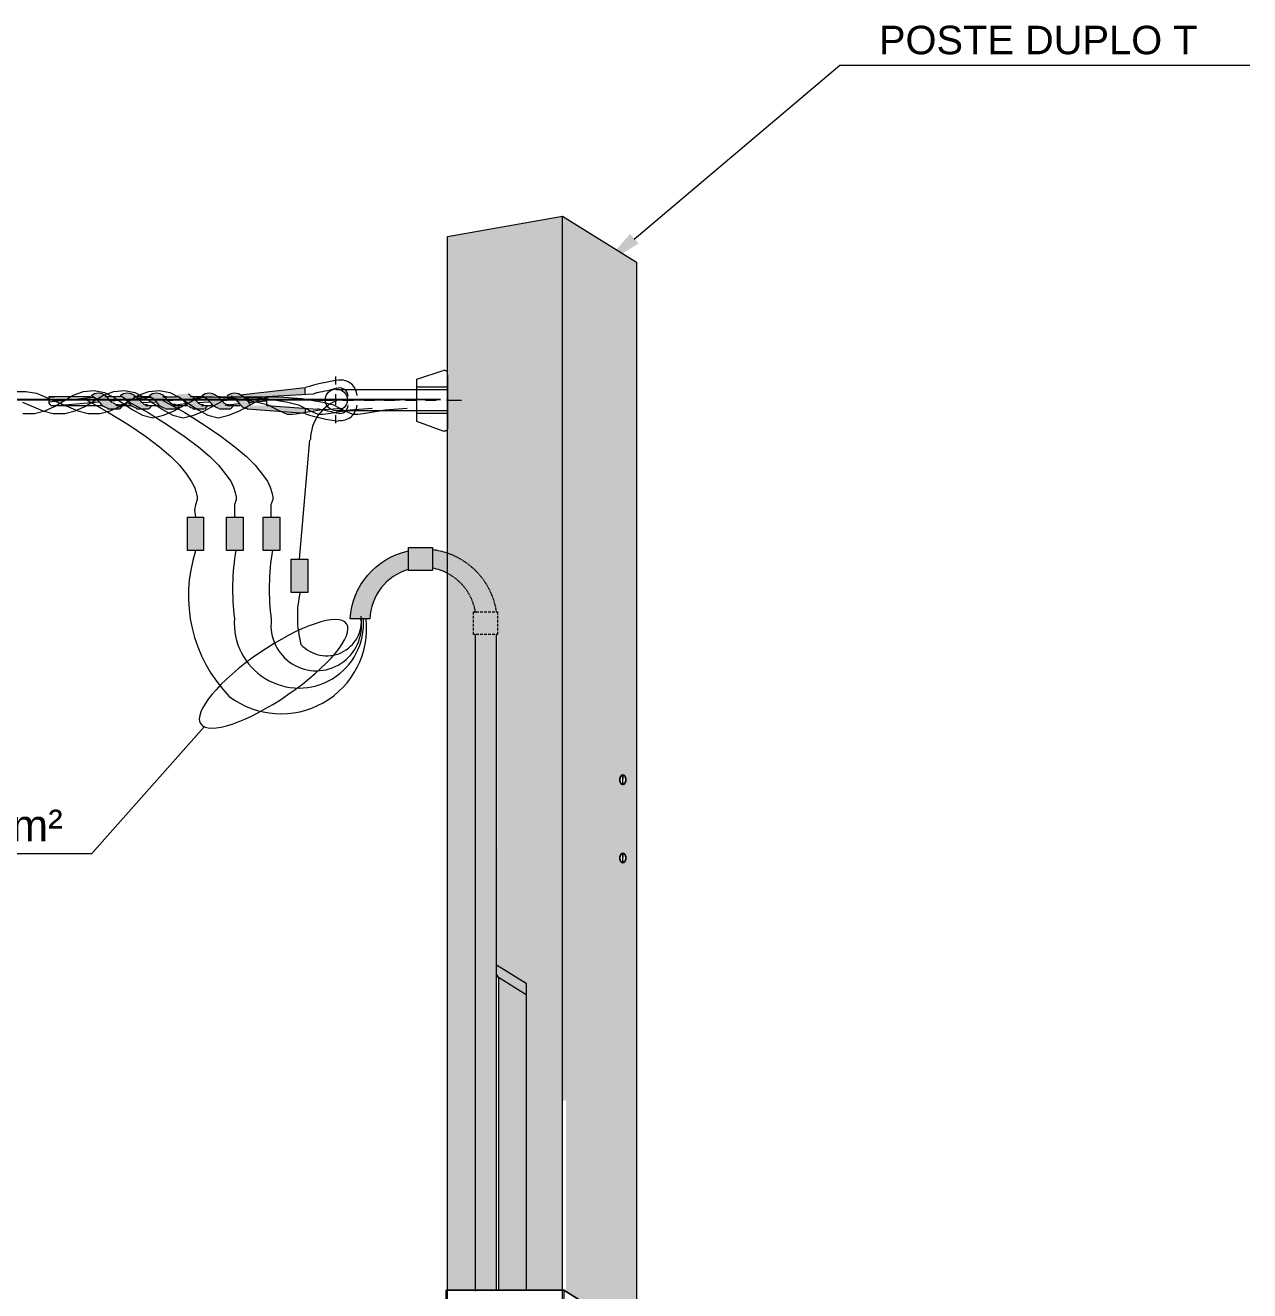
# Model space of a CAD drawing. Header units: millimetres. Extents: x 3949 to 6078, y -1968 to -943.
# Drawn here: x 5950.2 to 6014.3, y -1826.1 to -1759.8 of the extents above; entities that cross this region are included whole.
import ezdxf

# ---------------------------------------------------------------- set-up
doc = ezdxf.new("R2010")
doc.units = ezdxf.units.MM
doc.layers.add('PADRÃO DE ENTRADA', color=7, linetype='Continuous', lineweight=0)
doc.styles.add('ARIAL', font='arial.ttf')

msp = doc.modelspace()

# ---------------------------------------------------------------- hatches: boundary and pattern name
at = {"layer": 'PADRÃO DE ENTRADA', "true_color": 0x929498, "transparency": 33554559}
h = msp.add_hatch(color=252, dxfattribs=at)
h.paths.add_polyline_path([(5981.639, -1803.514), (5981.628, -1803.554), (5981.611, -1803.593), (5981.591, -1803.623), (5981.569, -1803.649), (5981.543, -1803.669), (5981.517, -1803.68), (5981.489, -1803.684), (5981.46, -1803.68), (5981.434, -1803.669), (5981.408, -1803.649), (5981.386, -1803.623), (5981.367, -1803.593), (5981.349, -1803.554), (5981.338, -1803.514), (5981.33, -1803.469), (5981.327, -1803.425), (5981.33, -1803.379), (5981.338, -1803.336), (5981.349, -1803.294), (5981.367, -1803.257), (5981.386, -1803.225), (5981.408, -1803.198), (5981.434, -1803.179), (5981.46, -1803.168), (5981.46, -1803.179), (5981.489, -1803.68), (5981.515, -1803.179), (5981.517, -1803.168), (5981.543, -1803.179), (5981.569, -1803.198), (5981.591, -1803.225), (5981.611, -1803.257), (5981.628, -1803.294), (5981.639, -1803.336), (5981.646, -1803.379), (5981.648, -1803.425), (5981.646, -1803.469)], flags=16)
h.paths.add_polyline_path([(5981.639, -1799.409), (5981.628, -1799.45), (5981.611, -1799.487), (5981.591, -1799.52), (5981.569, -1799.546), (5981.543, -1799.566), (5981.517, -1799.577), (5981.489, -1799.581), (5981.46, -1799.577), (5981.434, -1799.566), (5981.408, -1799.546), (5981.386, -1799.52), (5981.367, -1799.487), (5981.349, -1799.45), (5981.338, -1799.409), (5981.33, -1799.365), (5981.327, -1799.319), (5981.33, -1799.274), (5981.338, -1799.23), (5981.349, -1799.189), (5981.367, -1799.152), (5981.386, -1799.121), (5981.408, -1799.095), (5981.434, -1799.075), (5981.46, -1799.062), (5981.46, -1799.075), (5981.489, -1799.577), (5981.515, -1799.075), (5981.517, -1799.062), (5981.543, -1799.075), (5981.569, -1799.095), (5981.591, -1799.121), (5981.611, -1799.152), (5981.628, -1799.189), (5981.639, -1799.23), (5981.646, -1799.274), (5981.648, -1799.319), (5981.646, -1799.365)], flags=16)
h.paths.add_polyline_path([(5982.208, -1804.491), (5982.208, -1797.404), (5982.208, -1797.377), (5982.208, -1797.338), (5982.208, -1792.949), (5982.208, -1792.775), (5982.208, -1792.45), (5982.208, -1792.413), (5982.208, -1792.371), (5982.208, -1787.982), (5982.208, -1787.82), (5982.208, -1787.242), (5982.208, -1787.175), (5982.208, -1787.11), (5982.208, -1782.721), (5982.208, -1782.611), (5982.208, -1782.034), (5982.208, -1781.945), (5982.208, -1781.724), (5982.208, -1777.332), (5982.208, -1777.403), (5982.208, -1772.19), (5980.05, -1770.852), (5978.324, -1769.782), (5972.301, -1770.852), (5972.301, -1787.449), (5972.473, -1787.512), (5972.641, -1787.584), (5972.807, -1787.663), (5972.968, -1787.75), (5973.083, -1787.82), (5973.125, -1787.846), (5973.275, -1787.946), (5973.423, -1788.055), (5973.565, -1788.17), (5973.7, -1788.295), (5973.831, -1788.423), (5973.955, -1788.556), (5974.073, -1788.698), (5974.184, -1788.844), (5974.286, -1788.994), (5974.384, -1789.149), (5974.474, -1789.31), (5974.554, -1789.474), (5974.628, -1789.641), (5974.694, -1789.811), (5974.751, -1789.986), (5974.801, -1790.162), (5974.84, -1790.341), (5974.846, -1790.371), (5974.873, -1790.522), (5974.921, -1790.522), (5974.921, -1791.716), (5974.912, -1797.404), (5974.91, -1799.062), (5974.91, -1799.581), (5974.903, -1803.168), (5974.903, -1803.684), (5974.901, -1805.646), (5974.901, -1805.696), (5974.899, -1807.707), (5974.899, -1807.858), (5974.897, -1809.03), (5974.934, -1809.052), (5976.429, -1809.98), (5976.429, -1826.08), (5978.324, -1826.08), (5978.324, -1816.147), (5978.505, -1816.132), (5978.505, -1809.052), (5978.457, -1809.052), (5978.457, -1807.858), (5978.505, -1807.858), (5978.531, -1807.707), (5978.536, -1807.683), (5978.575, -1807.507), (5978.623, -1807.335), (5978.68, -1807.165), (5978.743, -1806.997), (5978.813, -1806.833), (5978.891, -1806.672), (5978.978, -1806.515), (5979.07, -1806.363), (5979.17, -1806.214), (5979.277, -1806.071), (5979.39, -1805.931), (5979.51, -1805.798), (5979.61, -1805.696), (5979.66, -1805.646), (5979.767, -1805.548), (5979.904, -1805.432), (5980.046, -1805.323), (5980.192, -1805.221), (5980.345, -1805.127), (5980.499, -1805.038), (5980.658, -1804.957), (5980.822, -1804.883), (5980.99, -1804.818), (5981.157, -1804.759), (5981.33, -1804.709), (5981.504, -1804.665), (5981.68, -1804.632), (5981.857, -1804.606), (5981.857, -1804.491)])
at = {"layer": 'PADRÃO DE ENTRADA', "lineweight": 0, "transparency": 33554559}
for points in [[(5954.165, -1779.111), (5953.797, -1779.111), (5953.705, -1779.157), (5953.613, -1779.249), (5953.659, -1779.249), (5954.027, -1779.525), (5954.671, -1779.525), (5954.487, -1779.387), (5954.257, -1779.157)], [(5955.684, -1779.111), (5955.316, -1779.111), (5955.224, -1779.157), (5955.132, -1779.249), (5955.178, -1779.249), (5955.546, -1779.525), (5956.19, -1779.525), (5956.006, -1779.387), (5955.776, -1779.157)], [(5957.157, -1779.111), (5956.835, -1779.111), (5956.697, -1779.157), (5956.605, -1779.249), (5956.651, -1779.249), (5956.881, -1779.387), (5957.065, -1779.525), (5957.663, -1779.525), (5957.295, -1779.157)], [(5958.63, -1779.111), (5958.262, -1779.111), (5958.17, -1779.157), (5958.078, -1779.249), (5958.124, -1779.249), (5958.492, -1779.525), (5959.136, -1779.525), (5958.952, -1779.387), (5958.86, -1779.249), (5958.814, -1779.249), (5958.722, -1779.157)], [(5959.965, -1779.111), (5959.643, -1779.111), (5959.505, -1779.157), (5959.413, -1779.249), (5959.459, -1779.249), (5959.689, -1779.387), (5959.873, -1779.525), (5960.471, -1779.525), (5960.103, -1779.157)], [(5964.844, -1779.111), (5964.844, -1778.789), (5962.174, -1779.111), (5961.944, -1779.111), (5961.438, -1779.157), (5961.3, -1779.111), (5960.978, -1779.111), (5960.839, -1779.157), (5960.747, -1779.249), (5960.978, -1779.249), (5961.162, -1779.341), (5961.254, -1779.433), (5961.3, -1779.525), (5961.806, -1779.525), (5961.76, -1779.433), (5961.668, -1779.341), (5961.53, -1779.249), (5962.819, -1779.249), (5963.831, -1779.157)], [(5954.671, -1779.525), (5954.027, -1779.525), (5954.073, -1779.618), (5954.257, -1779.802), (5954.349, -1779.848), (5954.441, -1779.848), (5954.487, -1779.894), (5955.086, -1779.894), (5955.224, -1779.756), (5955.224, -1779.71), (5954.902, -1779.71), (5954.809, -1779.664), (5954.763, -1779.664), (5954.717, -1779.618)], [(5956.19, -1779.525), (5955.546, -1779.525), (5955.592, -1779.618), (5955.638, -1779.664), (5955.684, -1779.664), (5955.684, -1779.71), (5955.73, -1779.756), (5955.822, -1779.802), (5955.868, -1779.848), (5955.96, -1779.848), (5956.006, -1779.894), (5956.605, -1779.894), (5956.651, -1779.848), (5956.697, -1779.848), (5956.697, -1779.802), (5956.743, -1779.756), (5956.743, -1779.71), (5956.421, -1779.71), (5956.328, -1779.664), (5956.282, -1779.664), (5956.236, -1779.618)], [(5957.663, -1779.525), (5957.065, -1779.525), (5957.111, -1779.618), (5957.111, -1779.664), (5957.157, -1779.664), (5957.157, -1779.71), (5957.203, -1779.71), (5957.203, -1779.756), (5957.295, -1779.802), (5957.341, -1779.848), (5957.433, -1779.848), (5957.525, -1779.894), (5958.078, -1779.894), (5958.124, -1779.848), (5958.17, -1779.848), (5958.216, -1779.802), (5958.216, -1779.71), (5957.894, -1779.71), (5957.847, -1779.664), (5957.801, -1779.664), (5957.709, -1779.618)], [(5959.136, -1779.525), (5958.492, -1779.525), (5958.538, -1779.618), (5958.584, -1779.664), (5958.63, -1779.664), (5958.63, -1779.71), (5958.676, -1779.756), (5958.768, -1779.802), (5958.814, -1779.848), (5958.906, -1779.848), (5958.952, -1779.894), (5959.551, -1779.894), (5959.597, -1779.848), (5959.643, -1779.848), (5959.643, -1779.802), (5959.689, -1779.756), (5959.689, -1779.71), (5959.367, -1779.71), (5959.274, -1779.664), (5959.228, -1779.664), (5959.182, -1779.618)], [(5960.471, -1779.525), (5959.873, -1779.525), (5959.919, -1779.618), (5959.919, -1779.664), (5959.965, -1779.664), (5959.965, -1779.71), (5960.011, -1779.756), (5960.103, -1779.802), (5960.149, -1779.848), (5960.241, -1779.848), (5960.333, -1779.894), (5960.886, -1779.894), (5960.932, -1779.848), (5960.978, -1779.848), (5961.024, -1779.802), (5961.024, -1779.71), (5960.701, -1779.71), (5960.655, -1779.664), (5960.609, -1779.664), (5960.517, -1779.618)], [(5963.003, -1779.71), (5961.944, -1779.71), (5961.806, -1779.525), (5961.3, -1779.525), (5961.438, -1779.71), (5961.53, -1779.802), (5961.622, -1779.848), (5961.668, -1779.848), (5961.668, -1779.894), (5961.806, -1779.894), (5964.844, -1780.124), (5964.844, -1779.848), (5964.66, -1779.848), (5964.246, -1779.802), (5963.647, -1779.756)]]:
    msp.add_hatch(color=256, dxfattribs=at).paths.add_polyline_path(points)
at = {"layer": 'PADRÃO DE ENTRADA', "lineweight": 0, "true_color": 0x626366, "transparency": 33554559}
for points in [[(5959.505, -1785.555), (5958.676, -1785.555), (5958.676, -1787.305), (5959.505, -1787.305)], [(5961.59, -1785.555), (5960.715, -1785.555), (5960.715, -1787.305), (5961.59, -1787.305)], [(5963.509, -1785.555), (5962.635, -1785.555), (5962.635, -1787.305), (5963.509, -1787.305)], [(5964.982, -1787.765), (5964.108, -1787.765), (5964.108, -1789.514), (5964.982, -1789.514)]]:
    msp.add_hatch(color=251, dxfattribs=at).paths.add_polyline_path(points)
at = {"layer": 'PADRÃO DE ENTRADA', "true_color": 0x636466, "transparency": 33554559}
msp.add_hatch(color=251, dxfattribs=at).paths.add_polyline_path([(5970.263, -1787.323), (5970.185, -1787.34), (5970.117, -1787.358), (5970.089, -1787.364), (5969.965, -1787.399), (5969.915, -1787.414), (5969.743, -1787.471), (5969.575, -1787.536), (5969.409, -1787.61), (5969.248, -1787.691), (5969.091, -1787.78), (5969.067, -1787.796), (5968.936, -1787.876), (5968.788, -1787.979), (5968.644, -1788.088), (5968.507, -1788.205), (5968.409, -1788.295), (5968.374, -1788.327), (5968.246, -1788.456), (5968.182, -1788.526), (5968.126, -1788.589), (5968.115, -1788.602), (5968.047, -1788.687), (5968.01, -1788.73), (5967.975, -1788.776), (5967.903, -1788.874), (5967.803, -1789.025), (5967.764, -1789.088), (5967.709, -1789.179), (5967.694, -1789.203), (5967.629, -1789.325), (5967.622, -1789.339), (5967.568, -1789.452), (5967.544, -1789.5), (5967.507, -1789.58), (5967.472, -1789.665), (5967.452, -1789.716), (5967.409, -1789.835), (5967.402, -1789.855), (5967.356, -1789.997), (5967.352, -1790.008), (5967.315, -1790.143), (5967.304, -1790.182), (5967.28, -1790.289), (5967.265, -1790.358), (5967.252, -1790.439), (5967.234, -1790.537), (5967.228, -1790.589), (5967.21, -1790.716), (5967.208, -1790.742), (5967.197, -1790.897), (5968.237, -1790.897), (5968.246, -1790.742), (5968.248, -1790.716), (5968.263, -1790.589), (5968.272, -1790.537), (5968.289, -1790.439), (5968.307, -1790.358), (5968.322, -1790.289), (5968.352, -1790.182), (5968.363, -1790.143), (5968.411, -1790.008), (5968.413, -1789.997), (5968.472, -1789.855), (5968.481, -1789.835), (5968.538, -1789.716), (5968.566, -1789.665), (5968.612, -1789.58), (5968.662, -1789.5), (5968.692, -1789.452), (5968.771, -1789.339), (5968.779, -1789.325), (5968.873, -1789.203), (5968.895, -1789.179), (5968.973, -1789.088), (5969.037, -1789.025), (5969.08, -1788.979), (5969.193, -1788.874), (5969.313, -1788.776), (5969.377, -1788.73), (5969.435, -1788.687), (5969.564, -1788.602), (5969.586, -1788.589), (5969.697, -1788.526), (5969.834, -1788.456), (5969.836, -1788.456), (5969.974, -1788.395), (5970.117, -1788.34), (5970.161, -1788.327), (5970.263, -1788.295), (5970.263, -1788.347), (5971.521, -1788.347), (5971.521, -1788.236), (5971.656, -1788.264), (5971.789, -1788.299), (5971.922, -1788.34), (5972.05, -1788.391), (5972.177, -1788.445), (5972.201, -1788.456), (5972.301, -1788.506), (5972.395, -1788.556), (5972.434, -1788.58), (5972.563, -1788.661), (5972.615, -1788.698), (5972.685, -1788.748), (5972.804, -1788.842), (5972.804, -1788.844), (5972.918, -1788.944), (5972.97, -1788.994), (5973.027, -1789.051), (5973.116, -1789.149), (5973.127, -1789.162), (5973.223, -1789.28), (5973.245, -1789.31), (5973.312, -1789.404), (5973.358, -1789.474), (5973.395, -1789.53), (5973.458, -1789.641), (5973.469, -1789.663), (5973.539, -1789.798), (5973.543, -1789.811), (5973.598, -1789.938), (5973.617, -1789.986), (5973.652, -1790.079), (5973.676, -1790.162), (5973.696, -1790.225), (5973.726, -1790.341), (5973.733, -1790.371), (5973.763, -1790.522), (5973.663, -1790.522), (5973.663, -1791.716), (5973.763, -1791.716), (5973.763, -1816.132), (5974.132, -1816.16), (5974.487, -1816.183), (5974.424, -1816.18), (5974.092, -1816.158), (5973.763, -1816.132), (5973.763, -1826.08), (5974.873, -1826.08), (5974.873, -1809.512), (5974.977, -1809.692), (5974.977, -1826.08), (5976.429, -1826.08), (5976.429, -1809.98), (5975.964, -1809.692), (5975.675, -1809.512), (5974.873, -1809.015), (5974.873, -1791.716), (5974.921, -1791.716), (5974.921, -1790.522), (5974.873, -1790.522), (5974.846, -1790.371), (5974.84, -1790.341), (5974.814, -1790.225), (5974.801, -1790.162), (5974.777, -1790.079), (5974.751, -1789.986), (5974.735, -1789.938), (5974.694, -1789.811), (5974.687, -1789.798), (5974.635, -1789.663), (5974.628, -1789.641), (5974.578, -1789.53), (5974.554, -1789.474), (5974.52, -1789.404), (5974.474, -1789.31), (5974.456, -1789.28), (5974.391, -1789.162), (5974.384, -1789.149), (5974.321, -1789.051), (5974.286, -1788.994), (5974.251, -1788.944), (5974.184, -1788.844), (5974.184, -1788.842), (5974.112, -1788.748), (5974.073, -1788.698), (5974.042, -1788.661), (5973.975, -1788.58), (5973.955, -1788.556), (5973.907, -1788.506), (5973.861, -1788.456), (5973.831, -1788.423), (5973.7, -1788.295), (5973.565, -1788.17), (5973.423, -1788.055), (5973.275, -1787.946), (5973.125, -1787.846), (5973.016, -1787.78), (5972.968, -1787.75), (5972.859, -1787.691), (5972.807, -1787.663), (5972.698, -1787.61), (5972.641, -1787.584), (5972.532, -1787.536), (5972.473, -1787.512), (5972.362, -1787.471), (5972.301, -1787.449), (5972.149, -1787.399), (5971.994, -1787.358), (5971.924, -1787.34), (5971.837, -1787.321), (5971.68, -1787.292), (5971.521, -1787.268), (5971.521, -1787.155), (5970.263, -1787.155)])
at = {"layer": 'PADRÃO DE ENTRADA', "true_color": 0x929498, "transparency": 33554559}
msp.add_hatch(color=252, dxfattribs=at).paths.add_polyline_path([(5972.395, -1788.556), (5972.301, -1788.506), (5972.301, -1826.08), (5973.763, -1826.08), (5973.763, -1791.716), (5973.663, -1791.716), (5973.663, -1790.522), (5973.763, -1790.522), (5973.733, -1790.371), (5973.696, -1790.225), (5973.652, -1790.079), (5973.598, -1789.938), (5973.539, -1789.798), (5973.469, -1789.663), (5973.395, -1789.53), (5973.312, -1789.404), (5973.223, -1789.28), (5973.127, -1789.162), (5973.059, -1789.086), (5973.027, -1789.051), (5972.918, -1788.944), (5972.804, -1788.842), (5972.685, -1788.748), (5972.563, -1788.661), (5972.434, -1788.58)])
h = msp.add_hatch(color=252, dxfattribs=at)
h.dxf.hatch_style = 1
h.paths.add_polyline_path([(5979.625, -1809.052), (5979.715, -1809.052), (5979.715, -1807.858), (5979.615, -1807.858), (5979.645, -1807.707), (5979.682, -1807.557), (5979.73, -1807.409), (5979.785, -1807.263), (5979.846, -1807.121), (5979.915, -1806.984), (5979.994, -1806.849), (5980.079, -1806.72), (5980.172, -1806.596), (5980.271, -1806.476), (5980.375, -1806.363), (5980.486, -1806.256), (5980.604, -1806.153), (5980.728, -1806.06), (5980.855, -1805.973), (5980.987, -1805.892), (5981.125, -1805.818), (5981.264, -1805.752), (5981.408, -1805.696), (5981.441, -1805.685), (5981.556, -1805.646), (5981.704, -1805.604), (5981.857, -1805.572), (5981.857, -1805.685), (5982.208, -1805.685), (5982.208, -1804.491), (5981.857, -1804.491), (5981.857, -1804.606), (5981.68, -1804.632), (5981.504, -1804.665), (5981.33, -1804.709), (5981.157, -1804.759), (5980.99, -1804.818), (5980.822, -1804.883), (5980.658, -1804.957), (5980.499, -1805.038), (5980.345, -1805.127), (5980.192, -1805.221), (5980.046, -1805.323), (5979.904, -1805.432), (5979.767, -1805.548), (5979.66, -1805.646), (5979.61, -1805.696), (5979.51, -1805.798), (5979.39, -1805.931), (5979.277, -1806.071), (5979.17, -1806.214), (5979.07, -1806.363), (5978.978, -1806.515), (5978.891, -1806.672), (5978.813, -1806.833), (5978.743, -1806.997), (5978.68, -1807.165), (5978.623, -1807.335), (5978.575, -1807.507), (5978.536, -1807.683), (5978.531, -1807.707), (5978.505, -1807.858), (5978.457, -1807.858), (5978.457, -1809.052), (5978.505, -1809.052), (5978.505, -1816.132), (5978.505, -1826.152), (5979.625, -1826.846)])
h.paths.add_polyline_path([(5982.208, -1828.447), (5982.208, -1805.685), (5981.857, -1805.685), (5981.857, -1805.572), (5981.704, -1805.604), (5981.556, -1805.646), (5981.441, -1805.685), (5981.408, -1805.696), (5981.264, -1805.752), (5981.125, -1805.818), (5980.987, -1805.892), (5980.855, -1805.973), (5980.728, -1806.06), (5980.604, -1806.153), (5980.486, -1806.256), (5980.375, -1806.363), (5980.271, -1806.476), (5980.172, -1806.596), (5980.079, -1806.72), (5979.994, -1806.849), (5979.915, -1806.984), (5979.846, -1807.121), (5979.785, -1807.263), (5979.73, -1807.409), (5979.682, -1807.557), (5979.645, -1807.707), (5979.615, -1807.858), (5979.715, -1807.858), (5979.715, -1809.052), (5979.625, -1809.052), (5979.625, -1826.847)])

# ---------------------------------------------------------------- linework, layer by layer
at = {"layer": 'PADRÃO DE ENTRADA', "color": 150, "lineweight": 5, "true_color": 0x007fff}
for p in [(5959.554, -1796.55), (5937.139, -1803.163)]:
    msp.add_line(p, (5953.664, -1803.189), dxfattribs=at)
at = {"layer": 'PADRÃO DE ENTRADA', "color": 150, "linetype": 'ByBlock', "lineweight": 5, "true_color": 0x007eff}
msp.add_lwpolyline([(5982.091, -1770.986), (5992.857, -1761.863), (6014.344, -1761.863)], dxfattribs=at)
at = {"layer": 'PADRÃO DE ENTRADA', "color": 7, "lineweight": 5}
for points in [[(5972.301, -1874.982), (5972.301, -1770.852), (5978.324, -1769.782)], [(5978.324, -1875.045), (5978.324, -1769.782), (5982.208, -1772.19), (5982.208, -1777.403)], [(5972.301, -1789.086), (5972.301, -1773.332)], [(5982.208, -1777.403), (5982.208, -1875.087)], [(5982.208, -1782.034), (5982.208, -1782.611)], [(5982.208, -1787.242), (5982.208, -1787.82)], [(5972.38, -1787.477), (5972.347, -1787.467)], [(5972.43, -1787.495), (5972.397, -1787.484)], [(5972.478, -1787.514), (5972.473, -1787.512), (5972.445, -1787.501)], [(5972.526, -1787.534), (5972.493, -1787.521)], [(5972.573, -1787.556), (5972.543, -1787.541)], [(5972.621, -1787.576), (5972.591, -1787.562)], [(5972.669, -1787.597), (5972.641, -1787.584), (5972.639, -1787.582)], [(5972.717, -1787.619), (5972.685, -1787.604)], [(5972.763, -1787.643), (5972.733, -1787.628)], [(5972.811, -1787.665), (5972.807, -1787.663), (5972.78, -1787.65)], [(5972.857, -1787.691), (5972.826, -1787.674)], [(5972.903, -1787.715), (5972.872, -1787.7)], [(5972.948, -1787.741), (5972.918, -1787.724)], [(5972.994, -1787.767), (5972.968, -1787.75), (5972.964, -1787.748)], [(5973.04, -1787.793), (5973.009, -1787.776)], [(5973.083, -1787.82), (5973.053, -1787.802)], [(5973.129, -1787.848), (5973.125, -1787.846), (5973.099, -1787.83)], [(5973.173, -1787.876), (5973.142, -1787.857)], [(5973.216, -1787.907), (5973.186, -1787.887)], [(5973.258, -1787.935), (5973.229, -1787.915)], [(5973.301, -1787.966), (5973.277, -1787.946), (5973.273, -1787.944)], [(5973.343, -1787.996), (5973.314, -1787.976)], [(5973.386, -1788.027), (5973.358, -1788.007)], [(5972.369, -1788.543), (5972.338, -1788.526)], [(5972.414, -1788.569), (5972.384, -1788.552)], [(5972.458, -1788.595), (5972.436, -1788.58), (5972.43, -1788.576)], [(5972.504, -1788.624), (5972.473, -1788.604)], [(5972.547, -1788.652), (5972.517, -1788.632)], [(5972.591, -1788.68), (5972.567, -1788.663), (5972.563, -1788.661)], [(5972.632, -1788.711), (5972.604, -1788.691)], [(5973.428, -1788.059), (5973.423, -1788.055), (5973.399, -1788.038)], [(5973.467, -1788.092), (5973.441, -1788.07)], [(5973.508, -1788.125), (5973.482, -1788.103)], [(5973.55, -1788.157), (5973.521, -1788.136)], [(5973.589, -1788.192), (5973.565, -1788.173), (5973.563, -1788.168)], [(5973.628, -1788.227), (5973.602, -1788.203)], [(5973.665, -1788.262), (5973.639, -1788.238)], [(5973.704, -1788.297), (5973.702, -1788.295), (5973.678, -1788.275)], [(5973.742, -1788.334), (5973.718, -1788.31)], [(5973.779, -1788.371), (5973.755, -1788.347)], [(5973.816, -1788.408), (5973.792, -1788.384)], [(5973.853, -1788.445), (5973.831, -1788.423), (5973.829, -1788.421)], [(5973.888, -1788.484), (5973.864, -1788.458)], [(5973.922, -1788.523), (5973.901, -1788.497)], [(5973.959, -1788.561), (5973.955, -1788.558), (5973.935, -1788.534)], [(5973.992, -1788.602), (5973.97, -1788.574)], [(5974.025, -1788.641), (5974.003, -1788.615)], [(5974.06, -1788.683), (5974.038, -1788.654)], [(5972.676, -1788.741), (5972.648, -1788.722)], [(5972.717, -1788.772), (5972.693, -1788.754), (5972.689, -1788.752)], [(5972.759, -1788.805), (5972.73, -1788.783)], [(5972.798, -1788.837), (5972.772, -1788.815)], [(5972.837, -1788.872), (5972.813, -1788.85), (5972.813, -1788.848)], [(5972.876, -1788.907), (5972.85, -1788.883)], [(5972.916, -1788.942), (5972.889, -1788.918)], [(5972.953, -1788.979), (5972.929, -1788.955)], [(5972.99, -1789.016), (5972.966, -1788.992)], [(5973.027, -1789.053), (5973.003, -1789.027)], [(5973.064, -1789.09), (5973.04, -1789.066)], [(5973.099, -1789.129), (5973.075, -1789.103)], [(5973.134, -1789.169), (5973.11, -1789.142)], [(5973.166, -1789.21), (5973.144, -1789.182)], [(5973.199, -1789.251), (5973.177, -1789.223)], [(5973.232, -1789.291), (5973.21, -1789.264)], [(5973.262, -1789.334), (5973.242, -1789.306)], [(5973.293, -1789.376), (5973.273, -1789.347)], [(5974.092, -1788.722), (5974.073, -1788.698), (5974.071, -1788.696)], [(5974.123, -1788.763), (5974.103, -1788.737)], [(5974.156, -1788.807), (5974.134, -1788.778)], [(5974.186, -1788.848), (5974.184, -1788.844), (5974.166, -1788.82)], [(5974.217, -1788.892), (5974.197, -1788.861)], [(5974.245, -1788.933), (5974.225, -1788.905)], [(5974.275, -1788.977), (5974.256, -1788.948)], [(5974.304, -1789.02), (5974.289, -1788.994), (5974.286, -1788.992)], [(5974.332, -1789.066), (5974.312, -1789.036)], [(5974.358, -1789.11), (5974.341, -1789.079)], [(5974.387, -1789.153), (5974.384, -1789.151), (5974.369, -1789.125)], [(5974.413, -1789.199), (5974.395, -1789.169)], [(5974.437, -1789.245), (5974.419, -1789.214)], [(5974.463, -1789.291), (5974.445, -1789.26)], [(5974.487, -1789.339), (5974.474, -1789.31), (5974.472, -1789.306)], [(5974.511, -1789.384), (5974.496, -1789.354)], [(5973.323, -1789.419), (5973.304, -1789.391)], [(5973.351, -1789.463), (5973.332, -1789.432)], [(5973.38, -1789.506), (5973.36, -1789.478)], [(5973.406, -1789.552), (5973.389, -1789.522)], [(5973.432, -1789.596), (5973.415, -1789.565)], [(5973.458, -1789.641), (5973.441, -1789.611)], [(5973.484, -1789.687), (5973.467, -1789.657)], [(5973.506, -1789.735), (5973.491, -1789.705)], [(5973.53, -1789.783), (5973.515, -1789.75)], [(5973.552, -1789.829), (5973.537, -1789.798)], [(5973.572, -1789.877), (5973.558, -1789.844)], [(5973.593, -1789.925), (5973.578, -1789.894)], [(5973.613, -1789.975), (5973.613, -1789.973), (5973.6, -1789.942)], [(5973.63, -1790.023), (5973.62, -1789.99)], [(5974.533, -1789.432), (5974.517, -1789.4)], [(5974.557, -1789.478), (5974.554, -1789.476), (5974.541, -1789.447)], [(5974.578, -1789.526), (5974.563, -1789.495)], [(5974.598, -1789.574), (5974.585, -1789.541)], [(5974.62, -1789.622), (5974.605, -1789.589)], [(5974.639, -1789.67), (5974.628, -1789.644), (5974.626, -1789.637)], [(5974.657, -1789.72), (5974.646, -1789.687)], [(5974.676, -1789.768), (5974.663, -1789.735)], [(5974.694, -1789.818), (5974.694, -1789.814), (5974.683, -1789.785)], [(5974.711, -1789.866), (5974.7, -1789.833)], [(5974.729, -1789.916), (5974.718, -1789.883)], [(5974.744, -1789.966), (5974.733, -1789.933)], [(5974.759, -1790.016), (5974.751, -1789.988), (5974.751, -1789.984)], [(5973.648, -1790.073), (5973.637, -1790.04)], [(5973.665, -1790.121), (5973.665, -1790.119), (5973.654, -1790.088)], [(5973.663, -1790.666), (5973.663, -1790.522), (5973.733, -1790.522)], [(5973.681, -1790.171), (5973.67, -1790.138)], [(5973.696, -1790.221), (5973.685, -1790.188)], [(5973.709, -1790.271), (5973.709, -1790.267), (5973.7, -1790.239)], [(5973.722, -1790.324), (5973.713, -1790.289)], [(5973.733, -1790.374), (5973.726, -1790.341)], [(5973.744, -1790.426), (5973.744, -1790.417), (5973.737, -1790.391)], [(5973.755, -1790.476), (5973.748, -1790.441)], [(5973.763, -1790.528), (5973.757, -1790.493)], [(5973.77, -1790.57), (5973.766, -1790.546)], [(5973.803, -1790.522), (5973.942, -1790.522)], [(5974.012, -1790.522), (5974.151, -1790.522)], [(5974.221, -1790.522), (5974.36, -1790.522)], [(5974.43, -1790.522), (5974.57, -1790.522)], [(5974.639, -1790.522), (5974.779, -1790.522)], [(5974.772, -1790.066), (5974.764, -1790.034)], [(5974.788, -1790.116), (5974.779, -1790.084)], [(5974.801, -1790.167), (5974.801, -1790.164), (5974.792, -1790.134)], [(5974.812, -1790.219), (5974.805, -1790.184)], [(5974.825, -1790.269), (5974.816, -1790.236)], [(5974.836, -1790.321), (5974.829, -1790.286)], [(5974.846, -1790.371), (5974.842, -1790.343), (5974.84, -1790.337)], [(5974.855, -1790.424), (5974.849, -1790.389)], [(5974.849, -1790.522), (5974.921, -1790.522), (5974.921, -1790.666)], [(5974.864, -1790.474), (5974.857, -1790.441)], [(5974.873, -1790.524), (5974.868, -1790.491)], [(5973.663, -1790.875), (5973.663, -1790.735)], [(5973.663, -1791.084), (5973.663, -1790.945)], [(5973.663, -1791.293), (5973.663, -1791.154)], [(5974.921, -1790.735), (5974.921, -1790.875)], [(5974.921, -1790.945), (5974.921, -1791.084)], [(5974.921, -1791.154), (5974.921, -1791.293)], [(5973.663, -1791.502), (5973.663, -1791.363)], [(5973.733, -1791.716), (5973.663, -1791.716), (5973.663, -1791.572)], [(5973.763, -1826.135), (5973.763, -1791.716)], [(5973.942, -1791.716), (5973.803, -1791.716)], [(5974.151, -1791.716), (5974.012, -1791.716)], [(5974.36, -1791.716), (5974.221, -1791.716)], [(5974.57, -1791.716), (5974.43, -1791.716)], [(5974.779, -1791.716), (5974.639, -1791.716)], [(5974.921, -1791.572), (5974.921, -1791.716), (5974.849, -1791.716)], [(5974.873, -1826.08), (5974.873, -1791.716)], [(5974.921, -1791.363), (5974.921, -1791.502)], [(5982.208, -1792.45), (5982.208, -1792.775)], [(5974.873, -1809.015), (5976.429, -1809.98), (5976.429, -1826.08)], [(5976.429, -1810.59), (5974.977, -1809.692), (5974.873, -1809.512)], [(5974.977, -1809.692), (5974.977, -1826.08)], [(5978.39, -1826.08), (5972.236, -1826.08)]]:
    msp.add_lwpolyline(points, dxfattribs=at)
at = {"layer": 'PADRÃO DE ENTRADA', "lineweight": 0}
msp.add_lwpolyline([(5972.301, -1780.883, -0.532267), (5972.071, -1781.044), (5970.69, -1780.538), (5970.69, -1778.329), (5972.071, -1777.868)], format="xyb", dxfattribs=at)
at = {"layer": 'PADRÃO DE ENTRADA', "color": 7, "lineweight": 0}
for points in [[(5967.559, -1779.183, 0.439721), (5966.586, -1778.382, 0.041514), (5964.854, -1778.769)], [(5954.728, -1779.566, -0.005047), (5954.389, -1779.199, 0.347425), (5953.619, -1779.199)], [(5955.944, -1779.197, 0.005047), (5956.293, -1779.566, 0.233671), (5956.575, -1779.661)], [(5958.048, -1779.661, -0.233671), (5957.766, -1779.566, -0.005047), (5957.427, -1779.199, 0.347425), (5956.657, -1779.199)], [(5958.89, -1779.197, 0.005047), (5959.239, -1779.566, 0.233671), (5959.521, -1779.661)], [(5960.225, -1779.197, 0.005047), (5960.568, -1779.558, 0.233671), (5960.856, -1779.661)]]:
    msp.add_lwpolyline(points, format="xyb", dxfattribs=at)
at = {"layer": 'PADRÃO DE ENTRADA', "lineweight": 0}
for points in [[(5966.455, -1778.605), (5966.455, -1778.191)], [(5972.301, -1778.743), (5970.69, -1778.743)], [(5972.301, -1778.098), (5972.301, -1780.906)], [(5965.221, -1779.387), (5970.1, -1779.387), (5901.791, -1779.387)], [(5950.031, -1779.525), (5951.089, -1779.986), (5951.642, -1780.124), (5952.24, -1780.124), (5952.792, -1779.986), (5953.299, -1779.756), (5954.265, -1779.157), (5954.818, -1778.973), (5955.37, -1778.927), (5955.922, -1779.019), (5956.429, -1779.295), (5957.395, -1779.94), (5957.902, -1780.216), (5958.454, -1780.354), (5959.006, -1780.216), (5959.559, -1779.986), (5960.572, -1779.433), (5961.078, -1779.249), (5961.63, -1779.249), (5962.827, -1779.341), (5963.932, -1779.525), (5964.484, -1779.664), (5964.99, -1779.94), (5965.497, -1780.17), (5965.773, -1780.17), (5966.049, -1780.124), (5967.2, -1779.94), (5968.351, -1779.848)], [(5957.295, -1779.387), (5958.538, -1780.078), (5959.551, -1780.722), (5960.425, -1781.321), (5961.162, -1781.873), (5961.76, -1782.379), (5962.22, -1782.84), (5962.589, -1783.3), (5962.865, -1783.668), (5963.003, -1783.99), (5963.095, -1784.267), (5963.141, -1784.497), (5963.141, -1784.635), (5963.049, -1784.911), (5963.049, -1785.187), (5963.049, -1785.555)], [(5966.455, -1778.835), (5966.455, -1778.835)], [(5972.301, -1778.881), (5966.455, -1778.881)], [(5966.455, -1779.664), (5966.455, -1779.111)], [(5965.535, -1779.433), (5966.317, -1779.433)], [(5966.455, -1779.94), (5966.455, -1779.94)], [(5972.301, -1779.986), (5966.455, -1779.986)], [(5966.593, -1779.433), (5966.593, -1779.433)], [(5966.823, -1779.433), (5967.376, -1779.433)], [(5967.652, -1779.433), (5967.652, -1779.433)], [(5967.928, -1779.433), (5968.481, -1779.433)], [(5968.757, -1779.433), (5968.757, -1779.433)], [(5968.987, -1779.433), (5969.539, -1779.433)], [(5969.815, -1779.433), (5969.815, -1779.433)], [(5970.092, -1779.433), (5970.644, -1779.433)], [(5970.874, -1779.433), (5970.874, -1779.433)], [(5971.15, -1779.433), (5971.703, -1779.433)], [(5971.979, -1779.433), (5971.979, -1779.433)], [(5972.255, -1779.433), (5973.038, -1779.433)], [(5966.455, -1780.63), (5966.455, -1780.216)], [(5972.301, -1780.124), (5970.69, -1780.124)]]:
    msp.add_lwpolyline(points, dxfattribs=at)
at = {"layer": 'PADRÃO DE ENTRADA', "color": 1, "lineweight": 0}
for points in [[(5963.63, -1779.387), (5968.509, -1779.387), (5900.2, -1779.387)], [(5950.051, -1780.124), (5950.649, -1780.124), (5951.201, -1779.986), (5951.708, -1779.756), (5952.674, -1779.157), (5953.227, -1778.973), (5953.779, -1778.927), (5954.331, -1779.019), (5954.838, -1779.295), (5955.804, -1779.94), (5956.311, -1780.216), (5956.863, -1780.354), (5957.415, -1780.216), (5957.968, -1779.986), (5958.981, -1779.433), (5959.487, -1779.249), (5960.039, -1779.249), (5961.236, -1779.341), (5962.341, -1779.525), (5962.893, -1779.664), (5963.399, -1779.94), (5963.906, -1780.17), (5964.182, -1780.17), (5964.458, -1780.124), (5965.609, -1779.94), (5966.76, -1779.848)], [(5953.337, -1779.387), (5954.533, -1780.078), (5955.592, -1780.722), (5956.467, -1781.321), (5957.203, -1781.873), (5957.801, -1782.379), (5958.262, -1782.84), (5958.63, -1783.3), (5958.86, -1783.668), (5959.044, -1783.99), (5959.136, -1784.267), (5959.182, -1784.497), (5959.182, -1784.635), (5959.09, -1784.911), (5959.044, -1785.187), (5959.09, -1785.555)]]:
    msp.add_lwpolyline(points, dxfattribs=at)
at = {"layer": 'PADRÃO DE ENTRADA', "color": 251, "lineweight": 0, "true_color": 0x626366, "transparency": 33554559}
for points in [[(5967.054, -1779.387), (5971.933, -1779.387), (5903.624, -1779.387)], [(5949.7, -1778.973), (5950.206, -1778.973), (5950.759, -1779.065), (5951.864, -1779.525), (5952.922, -1779.986), (5953.475, -1780.124), (5954.073, -1780.124), (5954.625, -1779.986), (5955.132, -1779.756), (5956.098, -1779.157), (5956.651, -1778.973), (5957.203, -1778.927), (5957.755, -1779.019), (5958.262, -1779.295), (5959.228, -1779.94), (5959.735, -1780.216), (5960.287, -1780.354), (5960.839, -1780.216), (5961.392, -1779.986), (5962.405, -1779.433), (5962.911, -1779.249), (5963.463, -1779.249), (5964.66, -1779.341), (5965.765, -1779.525), (5966.317, -1779.664), (5966.823, -1779.94), (5967.33, -1780.17), (5967.606, -1780.17), (5967.882, -1780.124), (5969.033, -1779.94), (5970.184, -1779.848)], [(5955.376, -1779.387), (5956.618, -1780.078), (5957.631, -1780.722), (5958.506, -1781.321), (5959.242, -1781.873), (5959.84, -1782.379), (5960.301, -1782.84), (5960.669, -1783.3), (5960.945, -1783.668), (5961.083, -1783.99), (5961.175, -1784.267), (5961.221, -1784.497), (5961.221, -1784.635), (5961.129, -1784.911), (5961.129, -1785.187), (5961.129, -1785.555)]]:
    msp.add_lwpolyline(points, dxfattribs=at)
at = {"layer": 'PADRÃO DE ENTRADA', "color": 7, "lineweight": 0}
for points in [[(5952.002, -1779.249), (5951.403, -1779.295)], [(5953.613, -1779.249), (5951.403, -1779.249), (5951.403, -1779.571)], [(5953.751, -1779.295), (5951.403, -1779.525)], [(5955.178, -1779.249), (5954.349, -1779.249)], [(5954.763, -1779.249), (5954.395, -1779.249)], [(5956.651, -1779.249), (5955.868, -1779.249)], [(5956.743, -1779.295), (5956.006, -1779.341)], [(5957.571, -1779.249), (5957.387, -1779.249), (5958.124, -1779.249)], [(5958.354, -1779.387), (5957.617, -1779.479)], [(5959.459, -1779.249), (5958.814, -1779.249)], [(5959.551, -1779.295), (5958.952, -1779.341)], [(5960.379, -1779.249), (5960.195, -1779.249), (5960.978, -1779.249)], [(5961.208, -1779.387), (5960.425, -1779.479)], [(5964.844, -1779.111), (5964.844, -1778.789), (5961.438, -1779.157)], [(5961.53, -1779.249), (5962.819, -1779.249), (5962.819, -1779.71), (5965.489, -1779.894)], [(5965.489, -1779.019), (5965.258, -1779.111), (5962.819, -1779.249), (5961.668, -1779.341)], [(5951.495, -1779.71), (5954.165, -1779.71)], [(5954.027, -1779.525), (5952.048, -1779.71)], [(5955.086, -1779.894), (5954.487, -1779.894)], [(5955.408, -1779.433), (5954.625, -1779.479)], [(5955.638, -1779.618), (5954.902, -1779.71)], [(5954.948, -1779.71), (5955.684, -1779.71)], [(5956.605, -1779.894), (5956.006, -1779.894)], [(5957.019, -1779.525), (5956.236, -1779.571)], [(5956.467, -1779.71), (5957.203, -1779.71)], [(5958.078, -1779.894), (5957.525, -1779.894)], [(5958.584, -1779.618), (5957.894, -1779.71)], [(5957.94, -1779.71), (5958.63, -1779.71)], [(5959.551, -1779.894), (5958.952, -1779.894)], [(5959.827, -1779.525), (5959.182, -1779.571)], [(5959.413, -1779.71), (5960.011, -1779.71)], [(5960.886, -1779.894), (5960.333, -1779.894)], [(5961.392, -1779.618), (5960.655, -1779.71)], [(5960.747, -1779.71), (5961.438, -1779.71)], [(5964.844, -1779.848), (5964.844, -1780.124), (5961.806, -1779.894)], [(5962.819, -1779.479), (5961.852, -1779.571)]]:
    msp.add_lwpolyline(points, dxfattribs=at)
at = {"layer": 'PADRÃO DE ENTRADA', "color": 150, "lineweight": 0, "true_color": 0x007eff}
for points in [[(5969.815, -1779.433), (5945.926, -1779.433)], [(5965.074, -1781.505), (5964.522, -1787.765)]]:
    msp.add_lwpolyline(points, dxfattribs=at)
at = {"layer": 'PADRÃO DE ENTRADA', "color": 7, "lineweight": 0}
for points in [[(5959.505, -1787.305), (5958.676, -1787.305), (5958.676, -1785.555), (5959.505, -1785.555)], [(5961.59, -1787.305), (5960.715, -1787.305), (5960.715, -1785.555), (5961.59, -1785.555)], [(5963.509, -1787.305), (5962.635, -1787.305), (5962.635, -1785.555), (5963.509, -1785.555)], [(5964.982, -1789.514), (5964.108, -1789.514), (5964.108, -1787.765), (5964.982, -1787.765)]]:
    msp.add_lwpolyline(points, close=True, dxfattribs=at)
at = {"layer": 'PADRÃO DE ENTRADA', "color": 7, "lineweight": 5}
for points in [[(5970.252, -1788.297, 0.325578), (5968.237, -1790.897), (5967.197, -1790.897, -0.337714), (5970.253, -1787.325)], [(5972.332, -1787.46), (5972.301, -1787.449, 0.052422), (5971.522, -1787.268)], [(5972.323, -1788.517), (5972.301, -1788.506, 0.075309), (5971.522, -1788.234)]]:
    msp.add_lwpolyline(points, format="xyb", dxfattribs=at)
for points in [[(5971.521, -1788.347), (5970.263, -1788.347), (5970.263, -1787.155), (5971.521, -1787.155)], [(5978.39, -1826.697), (5972.236, -1826.697), (5972.236, -1826.08), (5978.39, -1826.08)], [(5978.39, -1826.08), (5982.208, -1828.447)]]:
    msp.add_lwpolyline(points, close=True, dxfattribs=at)
at = {"layer": 'PADRÃO DE ENTRADA'}
for points in [[(5981.639, -1799.409), (5981.628, -1799.45), (5981.611, -1799.487), (5981.591, -1799.52), (5981.569, -1799.546), (5981.543, -1799.566), (5981.517, -1799.577), (5981.489, -1799.581), (5981.46, -1799.577), (5981.434, -1799.566), (5981.408, -1799.546), (5981.386, -1799.52), (5981.367, -1799.487), (5981.349, -1799.45), (5981.338, -1799.409), (5981.33, -1799.365), (5981.327, -1799.319), (5981.33, -1799.274), (5981.338, -1799.23), (5981.349, -1799.189), (5981.367, -1799.152), (5981.386, -1799.121), (5981.408, -1799.095), (5981.434, -1799.075), (5981.46, -1799.062), (5981.46, -1799.075), (5981.489, -1799.577), (5981.515, -1799.075), (5981.517, -1799.062), (5981.543, -1799.075), (5981.569, -1799.095), (5981.591, -1799.121), (5981.611, -1799.152), (5981.628, -1799.189), (5981.639, -1799.23), (5981.646, -1799.274), (5981.648, -1799.319), (5981.646, -1799.365)], [(5981.639, -1803.514), (5981.628, -1803.554), (5981.611, -1803.593), (5981.591, -1803.623), (5981.569, -1803.649), (5981.543, -1803.669), (5981.517, -1803.68), (5981.489, -1803.684), (5981.46, -1803.68), (5981.434, -1803.669), (5981.408, -1803.649), (5981.386, -1803.623), (5981.367, -1803.593), (5981.349, -1803.554), (5981.338, -1803.514), (5981.33, -1803.469), (5981.327, -1803.425), (5981.33, -1803.379), (5981.338, -1803.336), (5981.349, -1803.294), (5981.367, -1803.257), (5981.386, -1803.225), (5981.408, -1803.198), (5981.434, -1803.179), (5981.46, -1803.168), (5981.46, -1803.179), (5981.489, -1803.68), (5981.515, -1803.179), (5981.517, -1803.168), (5981.543, -1803.179), (5981.569, -1803.198), (5981.591, -1803.225), (5981.611, -1803.257), (5981.628, -1803.294), (5981.639, -1803.336), (5981.646, -1803.379), (5981.648, -1803.425), (5981.646, -1803.469)]]:
    msp.add_lwpolyline(points, close=True, dxfattribs=at)
at = {"layer": 'PADRÃO DE ENTRADA', "lineweight": 0}
msp.add_circle((5966.478, -1779.41), 0.575, dxfattribs=at)
for centre, radius, start, end in [((5972.14, -1778.029), 0.161, 347.39209, 107.43241), ((5975.27, -1789.307), 12.313, 170.56814, 187.66456), ((5965.42, -1791.24), 2.371, 172.94567, 8.33359)]:
    msp.add_arc(centre, radius, start, end, dxfattribs=at)
at = {"layer": 'PADRÃO DE ENTRADA', "color": 7, "lineweight": 0}
for centre, radius, start, end in [((5952.899, -1780.607), 1.588, 32.9173, 61.04256), ((5955.523, -1779.687), 0.621, 51.68636, 128.32048), ((5954.418, -1780.607), 1.588, 32.9173, 61.04256), ((5955.891, -1780.607), 1.588, 32.9173, 61.04256), ((5957.364, -1780.607), 1.588, 32.9173, 61.04256), ((5958.468, -1779.687), 0.622, 51.6923, 66.44248), ((5959.804, -1779.687), 0.621, 51.68636, 128.32048), ((5958.699, -1780.607), 1.588, 32.9173, 61.04256), ((5961.139, -1779.687), 0.621, 51.68636, 128.32048), ((5960.126, -1780.561), 1.588, 32.89672, 57.89565), ((5960.264, -1780.791), 2.048, 33.17676, 51.68624), ((5962.749, -1765.136), 14.16, 281.23395, 285.44562), ((5966.662, -1779.226), 0.437, 1.5851, 105.4309), ((5951.518, -1779.548), 0.115, 179.99155, 270.00845), ((5954.833, -1778.719), 1.175, 239.02944, 254.5231), ((5955.017, -1779.318), 0.345, 223.97593, 276.58534), ((5955.017, -1779.64), 0.253, 292.5979, 347.06836), ((5956.352, -1778.719), 1.175, 239.02944, 254.5231), ((5956.536, -1779.64), 0.253, 292.5979, 347.06836), ((5957.825, -1778.719), 1.175, 239.02944, 254.5231), ((5958.009, -1779.64), 0.253, 292.5979, 347.06836), ((5959.296, -1778.723), 1.171, 241.24144, 254.56048), ((5959.482, -1779.64), 0.253, 292.5979, 347.06836), ((5960.633, -1778.719), 1.175, 239.02944, 254.5231), ((5960.816, -1779.64), 0.253, 292.5979, 347.06836), ((5961.783, -1779.456), 0.391, 212.90136, 275.02581), ((5962.747, -1793.782), 14.165, 74.56015, 78.77015), ((5966.662, -1779.687), 0.437, 254.55161, 358.4149), ((5966.708, -1779.64), 0.852, 262.17412, 357.11393), ((5968.043, -1769.928), 10.702, 252.66293, 262.17175)]:
    msp.add_arc(centre, radius, start, end, dxfattribs=at)
at = {"layer": 'PADRÃO DE ENTRADA', "color": 150, "lineweight": 0, "true_color": 0x007eff}
for centre, radius, start, end in [((5967.307, -1781.482), 2.186, 107.20467, 179.99476), ((5970.022, -1790.78), 5.592, 166.60139, 194.98532), ((5965.972, -1791.01), 1.818, 221.9691, 8.00461)]:
    msp.add_arc(centre, radius, start, end, dxfattribs=at)
at = {"layer": 'PADRÃO DE ENTRADA', "color": 1, "lineweight": 0}
for centre, radius, start, end in [((5966.294, -1789.675), 7.572, 161.87252, 224.18298), ((5963.578, -1791.378), 4.488, 232.78716, 6.16079)]:
    msp.add_arc(centre, radius, start, end, dxfattribs=at)
at = {"layer": 'PADRÃO DE ENTRADA', "color": 251, "lineweight": 0, "true_color": 0x626366, "transparency": 33554559}
for centre, radius, start, end in [((5973.35, -1789.307), 12.313, 170.56814, 187.30182), ((5964.515, -1791.129), 3.388, 175.64423, 3.93457)]:
    msp.add_arc(centre, radius, start, end, dxfattribs=at)
at = {"layer": 'PADRÃO DE ENTRADA', "color": 150, "lineweight": 5, "true_color": 0x007fff, "extrusion": (0, 0, -1)}
msp.add_ellipse((5963.188, -1793.772), major_axis=(3.824, 2.627), ratio=0.285308, start_param=-3.141592653589793, end_param=3.141592653589793, dxfattribs=at)
at = {"layer": 'PADRÃO DE ENTRADA', "color": 7, "lineweight": 5}
for points in [[(5981.49, -1799.057), (5981.401, -1799.057), (5981.33, -1799.173), (5981.33, -1799.317)], [(5981.65, -1799.317), (5981.65, -1799.173), (5981.578, -1799.057), (5981.49, -1799.057)], [(5981.33, -1799.317), (5981.33, -1799.461), (5981.401, -1799.578), (5981.49, -1799.578)], [(5981.49, -1799.578), (5981.578, -1799.578), (5981.65, -1799.461), (5981.65, -1799.317)], [(5981.49, -1803.162), (5981.401, -1803.162), (5981.33, -1803.279), (5981.33, -1803.423)], [(5981.65, -1803.423), (5981.65, -1803.279), (5981.578, -1803.162), (5981.49, -1803.162)], [(5981.33, -1803.423), (5981.33, -1803.567), (5981.401, -1803.683), (5981.49, -1803.683)], [(5981.49, -1803.683), (5981.578, -1803.683), (5981.65, -1803.567), (5981.65, -1803.423)]]:
    msp.add_open_spline(points, degree=3, dxfattribs=at)
at = {"layer": 'PADRÃO DE ENTRADA', "color": 150, "linetype": 'ByBlock', "true_color": 0x007eff, "transparency": 33554559}
msp.add_solid([(5982.319, -1771.214), (5980.449, -1772.355), (5981.863, -1770.712)], dxfattribs=at)

# ---------------------------------------------------------------- texts
at = {"layer": 'PADRÃO DE ENTRADA', "lineweight": 25, "insert": (5994.912, -1759.803), "char_height": 1.4942, "attachment_point": 1, "style": 'ARIAL'}
msp.add_mtext_dynamic_manual_height_columns('POSTE DUPLO T', width=386.08195, gutter_width=962.719, heights=[0], dxfattribs=at)
at = {"layer": 'PADRÃO DE ENTRADA', "lineweight": 0, "insert": (5938.26, -1800.888), "char_height": 1.65531, "width": 386.08195, "attachment_point": 1, "style": 'ARIAL'}
msp.add_mtext('3#70(35)mm²', dxfattribs=at)

doc.saveas('drawing.dxf')
